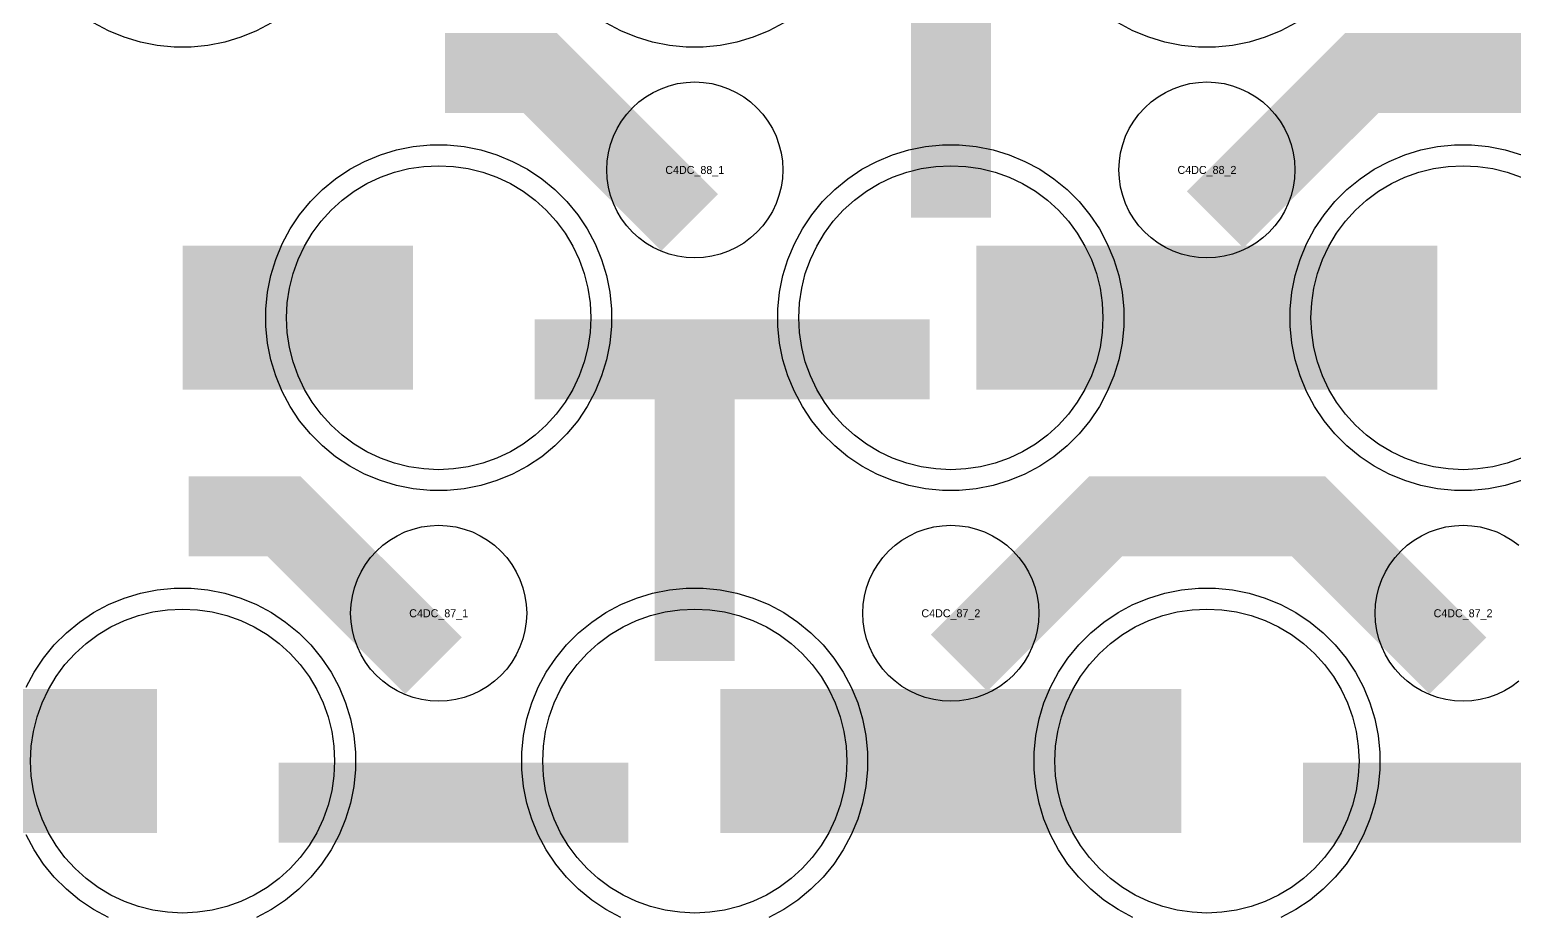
# Model space of a CAD drawing. Extents: x -11880 to 11880, y -14992 to 14992.
# Drawn here: x -11647.8 to -11184, y -2833 to -2555.9 of the extents above; entities that cross this region are included whole.
import ezdxf
from ezdxf.enums import TextEntityAlignment as Align

# ---------------------------------------------------------------- set-up
doc = ezdxf.new("R2010")
doc.units = 0
doc.header["$MEASUREMENT"] = 0
for name, color, linetype in [('GDS_775_DT_237', 138, 'CONTINUOUS'), ('RDL1_FS', 34, 'CONTINUOUS'), ('RDL_BS', 160, 'CONTINUOUS')]:
    doc.layers.add(name, color=color, linetype=linetype)

msp = doc.modelspace()

# ---------------------------------------------------------------- linework, layer by layer
at = {"layer": 'RDL1_FS'}
for points in [[(-11520, -2693.434), (-11524.657, -2693.205), (-11529.268, -2692.521), (-11533.791, -2691.389), (-11538.181, -2689.817), (-11542.395, -2687.825), (-11546.395, -2685.427), (-11550.14, -2682.649), (-11553.594, -2679.519), (-11556.724, -2676.065), (-11559.502, -2672.32), (-11561.9, -2668.32), (-11563.892, -2664.106), (-11565.464, -2659.716), (-11566.596, -2655.193), (-11567.28, -2650.582), (-11567.509, -2645.925), (-11567.28, -2641.268), (-11566.596, -2636.657), (-11565.464, -2632.134), (-11563.892, -2627.744), (-11561.9, -2623.53), (-11559.502, -2619.53), (-11556.724, -2615.785), (-11553.594, -2612.331), (-11550.14, -2609.201), (-11546.395, -2606.423), (-11542.395, -2604.025), (-11538.181, -2602.033), (-11533.791, -2600.461), (-11529.268, -2599.329), (-11524.657, -2598.645), (-11520, -2598.416), (-11515.343, -2598.645), (-11510.732, -2599.329), (-11506.209, -2600.461), (-11501.819, -2602.033), (-11497.605, -2604.025), (-11493.605, -2606.423), (-11489.86, -2609.201), (-11486.406, -2612.331), (-11483.276, -2615.785), (-11480.498, -2619.53), (-11478.1, -2623.53), (-11476.108, -2627.744), (-11474.536, -2632.134), (-11473.404, -2636.657), (-11472.72, -2641.268), (-11472.491, -2645.925), (-11472.72, -2650.582), (-11473.404, -2655.193), (-11474.536, -2659.716), (-11476.108, -2664.106), (-11478.1, -2668.32), (-11480.498, -2672.32), (-11483.276, -2676.065), (-11486.406, -2679.519), (-11489.86, -2682.649), (-11493.605, -2685.427), (-11497.605, -2687.825), (-11501.819, -2689.817), (-11506.209, -2691.389), (-11510.732, -2692.521), (-11515.343, -2693.205)], [(-11360, -2693.434), (-11364.657, -2693.205), (-11369.268, -2692.521), (-11373.791, -2691.389), (-11378.181, -2689.817), (-11382.395, -2687.825), (-11386.395, -2685.427), (-11390.14, -2682.649), (-11393.594, -2679.519), (-11396.724, -2676.065), (-11399.502, -2672.32), (-11401.9, -2668.32), (-11403.892, -2664.106), (-11405.464, -2659.716), (-11406.596, -2655.193), (-11407.28, -2650.582), (-11407.509, -2645.925), (-11407.28, -2641.268), (-11406.596, -2636.657), (-11405.464, -2632.134), (-11403.892, -2627.744), (-11401.9, -2623.53), (-11399.502, -2619.53), (-11396.724, -2615.785), (-11393.594, -2612.331), (-11390.14, -2609.201), (-11386.395, -2606.423), (-11382.395, -2604.025), (-11378.181, -2602.033), (-11373.791, -2600.461), (-11369.268, -2599.329), (-11364.657, -2598.645), (-11360, -2598.416), (-11355.343, -2598.645), (-11350.732, -2599.329), (-11346.209, -2600.461), (-11341.819, -2602.033), (-11337.605, -2604.025), (-11333.605, -2606.423), (-11329.86, -2609.201), (-11326.406, -2612.331), (-11323.276, -2615.785), (-11320.498, -2619.53), (-11318.1, -2623.53), (-11316.108, -2627.744), (-11314.536, -2632.134), (-11313.404, -2636.657), (-11312.72, -2641.268), (-11312.491, -2645.925), (-11312.72, -2650.582), (-11313.404, -2655.193), (-11314.536, -2659.716), (-11316.108, -2664.106), (-11318.1, -2668.32), (-11320.498, -2672.32), (-11323.276, -2676.065), (-11326.406, -2679.519), (-11329.86, -2682.649), (-11333.605, -2685.427), (-11337.605, -2687.825), (-11341.819, -2689.817), (-11346.209, -2691.389), (-11350.732, -2692.521), (-11355.343, -2693.205)], [(-11600, -2831.999), (-11604.657, -2831.77), (-11609.268, -2831.086), (-11613.791, -2829.954), (-11618.181, -2828.382), (-11622.395, -2826.39), (-11626.395, -2823.992), (-11630.14, -2821.214), (-11633.594, -2818.084), (-11636.724, -2814.63), (-11639.502, -2810.885), (-11641.9, -2806.885), (-11643.892, -2802.671), (-11645.464, -2798.281), (-11646.596, -2793.758), (-11647.28, -2789.147), (-11647.509, -2784.49), (-11647.28, -2779.833), (-11646.596, -2775.222), (-11645.464, -2770.699), (-11643.892, -2766.309), (-11641.9, -2762.095), (-11639.502, -2758.095), (-11636.724, -2754.35), (-11633.594, -2750.896), (-11630.14, -2747.766), (-11626.395, -2744.988), (-11622.395, -2742.59), (-11618.181, -2740.598), (-11613.791, -2739.026), (-11609.268, -2737.894), (-11604.657, -2737.21), (-11600, -2736.981), (-11595.343, -2737.21), (-11590.732, -2737.894), (-11586.209, -2739.026), (-11581.819, -2740.598), (-11577.605, -2742.59), (-11573.605, -2744.988), (-11569.86, -2747.766), (-11566.406, -2750.896), (-11563.276, -2754.35), (-11560.498, -2758.095), (-11558.1, -2762.095), (-11556.108, -2766.309), (-11554.536, -2770.699), (-11553.404, -2775.222), (-11552.72, -2779.833), (-11552.491, -2784.49), (-11552.72, -2789.147), (-11553.404, -2793.758), (-11554.536, -2798.281), (-11556.108, -2802.671), (-11558.1, -2806.885), (-11560.498, -2810.885), (-11563.276, -2814.63), (-11566.406, -2818.084), (-11569.86, -2821.214), (-11573.605, -2823.992), (-11577.605, -2826.39), (-11581.819, -2828.382), (-11586.209, -2829.954), (-11590.732, -2831.086), (-11595.343, -2831.77)], [(-11440, -2831.999), (-11444.657, -2831.77), (-11449.268, -2831.086), (-11453.791, -2829.954), (-11458.181, -2828.382), (-11462.395, -2826.39), (-11466.395, -2823.992), (-11470.14, -2821.214), (-11473.594, -2818.084), (-11476.724, -2814.63), (-11479.502, -2810.885), (-11481.9, -2806.885), (-11483.892, -2802.671), (-11485.464, -2798.281), (-11486.596, -2793.758), (-11487.28, -2789.147), (-11487.509, -2784.49), (-11487.28, -2779.833), (-11486.596, -2775.222), (-11485.464, -2770.699), (-11483.892, -2766.309), (-11481.9, -2762.095), (-11479.502, -2758.095), (-11476.724, -2754.35), (-11473.594, -2750.896), (-11470.14, -2747.766), (-11466.395, -2744.988), (-11462.395, -2742.59), (-11458.181, -2740.598), (-11453.791, -2739.026), (-11449.268, -2737.894), (-11444.657, -2737.21), (-11440, -2736.981), (-11435.343, -2737.21), (-11430.732, -2737.894), (-11426.209, -2739.026), (-11421.819, -2740.598), (-11417.605, -2742.59), (-11413.605, -2744.988), (-11409.86, -2747.766), (-11406.406, -2750.896), (-11403.276, -2754.35), (-11400.498, -2758.095), (-11398.1, -2762.095), (-11396.108, -2766.309), (-11394.536, -2770.699), (-11393.404, -2775.222), (-11392.72, -2779.833), (-11392.491, -2784.49), (-11392.72, -2789.147), (-11393.404, -2793.758), (-11394.536, -2798.281), (-11396.108, -2802.671), (-11398.1, -2806.885), (-11400.498, -2810.885), (-11403.276, -2814.63), (-11406.406, -2818.084), (-11409.86, -2821.214), (-11413.605, -2823.992), (-11417.605, -2826.39), (-11421.819, -2828.382), (-11426.209, -2829.954), (-11430.732, -2831.086), (-11435.343, -2831.77)], [(-11280, -2831.999), (-11284.657, -2831.77), (-11289.268, -2831.086), (-11293.791, -2829.954), (-11298.181, -2828.382), (-11302.395, -2826.39), (-11306.395, -2823.992), (-11310.14, -2821.214), (-11313.594, -2818.084), (-11316.724, -2814.63), (-11319.502, -2810.885), (-11321.9, -2806.885), (-11323.892, -2802.671), (-11325.464, -2798.281), (-11326.596, -2793.758), (-11327.28, -2789.147), (-11327.509, -2784.49), (-11327.28, -2779.833), (-11326.596, -2775.222), (-11325.464, -2770.699), (-11323.892, -2766.309), (-11321.9, -2762.095), (-11319.502, -2758.095), (-11316.724, -2754.35), (-11313.594, -2750.896), (-11310.14, -2747.766), (-11306.395, -2744.988), (-11302.395, -2742.59), (-11298.181, -2740.598), (-11293.791, -2739.026), (-11289.268, -2737.894), (-11284.657, -2737.21), (-11280, -2736.981), (-11275.343, -2737.21), (-11270.732, -2737.894), (-11266.209, -2739.026), (-11261.819, -2740.598), (-11257.605, -2742.59), (-11253.605, -2744.988), (-11249.86, -2747.766), (-11246.406, -2750.896), (-11243.276, -2754.35), (-11240.498, -2758.095), (-11238.1, -2762.095), (-11236.108, -2766.309), (-11234.536, -2770.699), (-11233.404, -2775.222), (-11232.72, -2779.833), (-11232.491, -2784.49), (-11232.72, -2789.147), (-11233.404, -2793.758), (-11234.536, -2798.281), (-11236.108, -2802.671), (-11238.1, -2806.885), (-11240.498, -2810.885), (-11243.276, -2814.63), (-11246.406, -2818.084), (-11249.86, -2821.214), (-11253.605, -2823.992), (-11257.605, -2826.39), (-11261.819, -2828.382), (-11266.209, -2829.954), (-11270.732, -2831.086), (-11275.343, -2831.77)]]:
    msp.add_lwpolyline(points, close=True, dxfattribs=at)
msp.add_lwpolyline([(-11181.819, -2689.817), (-11186.209, -2691.389), (-11190.732, -2692.521), (-11195.343, -2693.205), (-11200, -2693.434), (-11204.657, -2693.205), (-11209.268, -2692.521), (-11213.791, -2691.389), (-11218.181, -2689.817), (-11222.395, -2687.825), (-11226.395, -2685.427), (-11230.14, -2682.649), (-11233.594, -2679.519), (-11236.724, -2676.065), (-11239.502, -2672.32), (-11241.9, -2668.32), (-11243.892, -2664.106), (-11245.464, -2659.716), (-11246.596, -2655.193), (-11247.28, -2650.582), (-11247.509, -2645.925), (-11247.28, -2641.268), (-11246.596, -2636.657), (-11245.464, -2632.134), (-11243.892, -2627.744), (-11241.9, -2623.53), (-11239.502, -2619.53), (-11236.724, -2615.785), (-11233.594, -2612.331), (-11230.14, -2609.201), (-11226.395, -2606.423), (-11222.395, -2604.025), (-11218.181, -2602.033), (-11213.791, -2600.461), (-11209.268, -2599.329), (-11204.657, -2598.645), (-11200, -2598.416), (-11195.343, -2598.645), (-11190.732, -2599.329), (-11186.209, -2600.461), (-11181.819, -2602.033)], dxfattribs=at)
for points in [[(-11599.998, -2645.925, 45, 45, 0), (-11527.998, -2645.925, 45, 45, 0)], [(-11351.998, -2645.925, 45, 45, 0), (-11279.998, -2645.925, 45, 45, 0)], [(-11279.998, -2645.925, 45, 45, 0), (-11207.998, -2645.925, 45, 45, 0)], [(-11679.998, -2784.49, 45, 45, 0), (-11607.998, -2784.49, 45, 45, 0)], [(-11431.998, -2784.49, 45, 45, 0), (-11359.998, -2784.49, 45, 45, 0)], [(-11359.998, -2784.49, 45, 45, 0), (-11287.998, -2784.49, 45, 45, 0)]]:
    msp.add_lwpolyline(points, format="xyseb", dxfattribs=at)
at = {"layer": 'RDL_BS'}
for points in [[(-11360, -2614.675, 25, 25, 0), (-11360, -2507.898, 25, 25, 0)], [(-11360, -2614.675, 25, 25, 0), (-11360, -2507.898, 25, 25, 0)], [(-11441.599, -2616.138, 25, 25, 0), (-11488.313, -2569.424, 25, 25, 0), (-11518.071, -2569.424, 25, 25, 0)], [(-11277.438, -2615.239, 25, 25, 0), (-11231.623, -2569.424, 25, 25, 0), (-11198.07, -2569.424, 25, 25, 0)], [(-11121.599, -2616.138, 25, 25, 0), (-11168.313, -2569.424, 25, 25, 0), (-11198.071, -2569.424, 25, 25, 0)], [(-11440, -2753.24, 25, 25, 0), (-11440, -2646.463, 25, 25, 0)], [(-11440, -2753.24, 25, 25, 0), (-11440, -2646.463, 25, 25, 0)], [(-11489.984, -2658.938, 25, 25, 0), (-11380.719, -2658.938, 25, 25, 0)], [(-11452.5, -2658.963, 25, 25, 0), (-11387.833, -2658.963, 25, 25, 0)], [(-11452.5, -2658.963, 25, 25, 0), (-11366.667, -2658.963, 25, 25, 0)], [(-11521.599, -2754.703, 25, 25, 0), (-11568.313, -2707.989, 25, 25, 0), (-11598.071, -2707.989, 25, 25, 0)], [(-11357.438, -2753.804, 25, 25, 0), (-11311.623, -2707.989, 25, 25, 0), (-11278.07, -2707.989, 25, 25, 0)], [(-11201.599, -2754.703, 25, 25, 0), (-11248.313, -2707.989, 25, 25, 0), (-11278.071, -2707.989, 25, 25, 0)], [(-11569.984, -2797.503, 25, 25, 0), (-11460.719, -2797.503, 25, 25, 0)], [(-11249.984, -2797.503, 25, 25, 0), (-11140.719, -2797.503, 25, 25, 0)]]:
    msp.add_lwpolyline(points, format="xyseb", dxfattribs=at)
for points in [[(-11572.223, -2553.743), (-11576.885, -2556.235), (-11581.795, -2558.266), (-11586.835, -2559.797), (-11592.062, -2560.843), (-11597.356, -2561.36), (-11602.644, -2561.36), (-11607.938, -2560.843), (-11613.165, -2559.797), (-11618.205, -2558.266), (-11623.115, -2556.235), (-11627.777, -2553.743)], [(-11412.223, -2553.743), (-11416.885, -2556.235), (-11421.795, -2558.266), (-11426.835, -2559.797), (-11432.062, -2560.843), (-11437.356, -2561.36), (-11442.644, -2561.36), (-11447.938, -2560.843), (-11453.165, -2559.797), (-11458.205, -2558.266), (-11463.115, -2556.235), (-11467.777, -2553.743)], [(-11252.223, -2553.743), (-11256.885, -2556.235), (-11261.795, -2558.266), (-11266.835, -2559.797), (-11272.062, -2560.843), (-11277.356, -2561.36), (-11282.644, -2561.36), (-11287.938, -2560.843), (-11293.165, -2559.797), (-11298.205, -2558.266), (-11303.115, -2556.235), (-11307.777, -2553.743)], [(-11181.795, -2696.831), (-11186.835, -2698.362), (-11192.062, -2699.408), (-11197.356, -2699.925), (-11202.644, -2699.925), (-11207.938, -2699.408), (-11213.165, -2698.362), (-11218.205, -2696.831), (-11223.115, -2694.8), (-11227.777, -2692.308), (-11232.191, -2689.361), (-11236.292, -2685.999), (-11240.074, -2682.217), (-11243.436, -2678.116), (-11246.383, -2673.702), (-11248.875, -2669.04), (-11250.906, -2664.13), (-11252.437, -2659.09), (-11253.483, -2653.863), (-11254, -2648.569), (-11254, -2643.281), (-11253.483, -2637.987), (-11252.437, -2632.76), (-11250.906, -2627.72), (-11248.875, -2622.81), (-11246.383, -2618.148), (-11243.436, -2613.734), (-11240.074, -2609.633), (-11236.292, -2605.851), (-11232.191, -2602.489), (-11227.777, -2599.542), (-11223.115, -2597.05), (-11218.205, -2595.019), (-11213.165, -2593.488), (-11207.938, -2592.442), (-11202.644, -2591.925), (-11197.356, -2591.925), (-11192.062, -2592.442), (-11186.835, -2593.488), (-11181.795, -2595.019)], [(-11182.557, -2759.556), (-11184.72, -2761.159), (-11187.044, -2762.552), (-11189.481, -2763.704), (-11192.016, -2764.611), (-11194.635, -2765.268), (-11197.307, -2765.664), (-11200, -2765.796), (-11202.693, -2765.664), (-11205.365, -2765.268), (-11207.984, -2764.611), (-11210.519, -2763.704), (-11212.956, -2762.552), (-11215.28, -2761.159), (-11217.443, -2759.556), (-11219.442, -2757.744), (-11221.254, -2755.745), (-11222.857, -2753.582), (-11224.25, -2751.258), (-11225.402, -2748.821), (-11226.309, -2746.286), (-11226.966, -2743.667), (-11227.362, -2740.995), (-11227.494, -2738.302), (-11227.362, -2735.609), (-11226.966, -2732.937), (-11226.309, -2730.318), (-11225.402, -2727.783), (-11224.25, -2725.346), (-11222.857, -2723.022), (-11221.254, -2720.859), (-11219.442, -2718.86), (-11217.443, -2717.048), (-11215.28, -2715.445), (-11212.956, -2714.052), (-11210.519, -2712.9), (-11207.984, -2711.993), (-11205.365, -2711.336), (-11202.693, -2710.94), (-11200, -2710.808), (-11197.307, -2710.94), (-11194.635, -2711.336), (-11192.016, -2711.993), (-11189.481, -2712.9), (-11187.044, -2714.052), (-11184.72, -2715.445), (-11182.557, -2717.048)], [(-11648.875, -2761.375), (-11646.383, -2756.713), (-11643.436, -2752.299), (-11640.074, -2748.198), (-11636.292, -2744.416), (-11632.191, -2741.054), (-11627.777, -2738.107), (-11623.115, -2735.615), (-11618.205, -2733.584), (-11613.165, -2732.053), (-11607.938, -2731.007), (-11602.644, -2730.49), (-11597.356, -2730.49), (-11592.062, -2731.007), (-11586.835, -2732.053), (-11581.795, -2733.584), (-11576.885, -2735.615), (-11572.223, -2738.107), (-11567.809, -2741.054), (-11563.708, -2744.416), (-11559.926, -2748.198), (-11556.564, -2752.299), (-11553.617, -2756.713), (-11551.125, -2761.375), (-11549.094, -2766.285), (-11547.563, -2771.325), (-11546.517, -2776.552), (-11546, -2781.846), (-11546, -2787.134), (-11546.517, -2792.428), (-11547.563, -2797.655), (-11549.094, -2802.695), (-11551.125, -2807.605), (-11553.617, -2812.267), (-11556.564, -2816.681), (-11559.926, -2820.782), (-11563.708, -2824.564), (-11567.809, -2827.926), (-11572.223, -2830.873), (-11576.885, -2833.365)], [(-11463.115, -2833.365), (-11467.777, -2830.873), (-11472.191, -2827.926), (-11476.292, -2824.564), (-11480.074, -2820.782), (-11483.436, -2816.681), (-11486.383, -2812.267), (-11488.875, -2807.605), (-11490.906, -2802.695), (-11492.437, -2797.655), (-11493.483, -2792.428), (-11494, -2787.134), (-11494, -2781.846), (-11493.483, -2776.552), (-11492.437, -2771.325), (-11490.906, -2766.285), (-11488.875, -2761.375), (-11486.383, -2756.713), (-11483.436, -2752.299), (-11480.074, -2748.198), (-11476.292, -2744.416), (-11472.191, -2741.054), (-11467.777, -2738.107), (-11463.115, -2735.615), (-11458.205, -2733.584), (-11453.165, -2732.053), (-11447.938, -2731.007), (-11442.644, -2730.49), (-11437.356, -2730.49), (-11432.062, -2731.007), (-11426.835, -2732.053), (-11421.795, -2733.584), (-11416.885, -2735.615), (-11412.223, -2738.107), (-11407.809, -2741.054), (-11403.708, -2744.416), (-11399.926, -2748.198), (-11396.564, -2752.299), (-11393.617, -2756.713), (-11391.125, -2761.375), (-11389.094, -2766.285), (-11387.563, -2771.325), (-11386.517, -2776.552), (-11386, -2781.846), (-11386, -2787.134), (-11386.517, -2792.428), (-11387.563, -2797.655), (-11389.094, -2802.695), (-11391.125, -2807.605), (-11393.617, -2812.267), (-11396.564, -2816.681), (-11399.926, -2820.782), (-11403.708, -2824.564), (-11407.809, -2827.926), (-11412.223, -2830.873), (-11416.885, -2833.365)], [(-11303.115, -2833.365), (-11307.777, -2830.873), (-11312.191, -2827.926), (-11316.292, -2824.564), (-11320.074, -2820.782), (-11323.436, -2816.681), (-11326.383, -2812.267), (-11328.875, -2807.605), (-11330.906, -2802.695), (-11332.437, -2797.655), (-11333.483, -2792.428), (-11334, -2787.134), (-11334, -2781.846), (-11333.483, -2776.552), (-11332.437, -2771.325), (-11330.906, -2766.285), (-11328.875, -2761.375), (-11326.383, -2756.713), (-11323.436, -2752.299), (-11320.074, -2748.198), (-11316.292, -2744.416), (-11312.191, -2741.054), (-11307.777, -2738.107), (-11303.115, -2735.615), (-11298.205, -2733.584), (-11293.165, -2732.053), (-11287.938, -2731.007), (-11282.644, -2730.49), (-11277.356, -2730.49), (-11272.062, -2731.007), (-11266.835, -2732.053), (-11261.795, -2733.584), (-11256.885, -2735.615), (-11252.223, -2738.107), (-11247.809, -2741.054), (-11243.708, -2744.416), (-11239.926, -2748.198), (-11236.564, -2752.299), (-11233.617, -2756.713), (-11231.125, -2761.375), (-11229.094, -2766.285), (-11227.563, -2771.325), (-11226.517, -2776.552), (-11226, -2781.846), (-11226, -2787.134), (-11226.517, -2792.428), (-11227.563, -2797.655), (-11229.094, -2802.695), (-11231.125, -2807.605), (-11233.617, -2812.267), (-11236.564, -2816.681), (-11239.926, -2820.782), (-11243.708, -2824.564), (-11247.809, -2827.926), (-11252.223, -2830.873), (-11256.885, -2833.365)], [(-11623.115, -2833.365), (-11627.777, -2830.873), (-11632.191, -2827.926), (-11636.292, -2824.564), (-11640.074, -2820.782), (-11643.436, -2816.681), (-11646.383, -2812.267), (-11648.875, -2807.605)]]:
    msp.add_lwpolyline(points, dxfattribs=at)
for points in [[(-11440, -2627.231), (-11442.693, -2627.099), (-11445.365, -2626.703), (-11447.984, -2626.046), (-11450.519, -2625.139), (-11452.956, -2623.987), (-11455.28, -2622.594), (-11457.443, -2620.991), (-11459.442, -2619.179), (-11461.254, -2617.18), (-11462.857, -2615.017), (-11464.25, -2612.693), (-11465.402, -2610.256), (-11466.309, -2607.721), (-11466.966, -2605.102), (-11467.362, -2602.43), (-11467.494, -2599.737), (-11467.362, -2597.044), (-11466.966, -2594.372), (-11466.309, -2591.753), (-11465.402, -2589.218), (-11464.25, -2586.781), (-11462.857, -2584.457), (-11461.254, -2582.294), (-11459.442, -2580.295), (-11457.443, -2578.483), (-11455.28, -2576.88), (-11452.956, -2575.487), (-11450.519, -2574.335), (-11447.984, -2573.428), (-11445.365, -2572.771), (-11442.693, -2572.375), (-11440, -2572.243), (-11437.307, -2572.375), (-11434.635, -2572.771), (-11432.016, -2573.428), (-11429.481, -2574.335), (-11427.044, -2575.487), (-11424.72, -2576.88), (-11422.557, -2578.483), (-11420.558, -2580.295), (-11418.746, -2582.294), (-11417.143, -2584.457), (-11415.75, -2586.781), (-11414.598, -2589.218), (-11413.691, -2591.753), (-11413.034, -2594.372), (-11412.638, -2597.044), (-11412.506, -2599.737), (-11412.638, -2602.43), (-11413.034, -2605.102), (-11413.691, -2607.721), (-11414.598, -2610.256), (-11415.75, -2612.693), (-11417.143, -2615.017), (-11418.746, -2617.18), (-11420.558, -2619.179), (-11422.557, -2620.991), (-11424.72, -2622.594), (-11427.044, -2623.987), (-11429.481, -2625.139), (-11432.016, -2626.046), (-11434.635, -2626.703), (-11437.307, -2627.099)], [(-11280, -2627.231), (-11282.693, -2627.099), (-11285.365, -2626.703), (-11287.984, -2626.046), (-11290.519, -2625.139), (-11292.956, -2623.987), (-11295.28, -2622.594), (-11297.443, -2620.991), (-11299.442, -2619.179), (-11301.254, -2617.18), (-11302.857, -2615.017), (-11304.25, -2612.693), (-11305.402, -2610.256), (-11306.309, -2607.721), (-11306.966, -2605.102), (-11307.362, -2602.43), (-11307.494, -2599.737), (-11307.362, -2597.044), (-11306.966, -2594.372), (-11306.309, -2591.753), (-11305.402, -2589.218), (-11304.25, -2586.781), (-11302.857, -2584.457), (-11301.254, -2582.294), (-11299.442, -2580.295), (-11297.443, -2578.483), (-11295.28, -2576.88), (-11292.956, -2575.487), (-11290.519, -2574.335), (-11287.984, -2573.428), (-11285.365, -2572.771), (-11282.693, -2572.375), (-11280, -2572.243), (-11277.307, -2572.375), (-11274.635, -2572.771), (-11272.016, -2573.428), (-11269.481, -2574.335), (-11267.044, -2575.487), (-11264.72, -2576.88), (-11262.557, -2578.483), (-11260.558, -2580.295), (-11258.746, -2582.294), (-11257.143, -2584.457), (-11255.75, -2586.781), (-11254.598, -2589.218), (-11253.691, -2591.753), (-11253.034, -2594.372), (-11252.638, -2597.044), (-11252.506, -2599.737), (-11252.638, -2602.43), (-11253.034, -2605.102), (-11253.691, -2607.721), (-11254.598, -2610.256), (-11255.75, -2612.693), (-11257.143, -2615.017), (-11258.746, -2617.18), (-11260.558, -2619.179), (-11262.557, -2620.991), (-11264.72, -2622.594), (-11267.044, -2623.987), (-11269.481, -2625.139), (-11272.016, -2626.046), (-11274.635, -2626.703), (-11277.307, -2627.099)], [(-11522.644, -2699.925), (-11527.938, -2699.408), (-11533.165, -2698.362), (-11538.205, -2696.831), (-11543.115, -2694.8), (-11547.777, -2692.308), (-11552.191, -2689.361), (-11556.292, -2685.999), (-11560.074, -2682.217), (-11563.436, -2678.116), (-11566.383, -2673.702), (-11568.875, -2669.04), (-11570.906, -2664.13), (-11572.437, -2659.09), (-11573.483, -2653.863), (-11574, -2648.569), (-11574, -2643.281), (-11573.483, -2637.987), (-11572.437, -2632.76), (-11570.906, -2627.72), (-11568.875, -2622.81), (-11566.383, -2618.148), (-11563.436, -2613.734), (-11560.074, -2609.633), (-11556.292, -2605.851), (-11552.191, -2602.489), (-11547.777, -2599.542), (-11543.115, -2597.05), (-11538.205, -2595.019), (-11533.165, -2593.488), (-11527.938, -2592.442), (-11522.644, -2591.925), (-11517.356, -2591.925), (-11512.062, -2592.442), (-11506.835, -2593.488), (-11501.795, -2595.019), (-11496.885, -2597.05), (-11492.223, -2599.542), (-11487.809, -2602.489), (-11483.708, -2605.851), (-11479.926, -2609.633), (-11476.564, -2613.734), (-11473.617, -2618.148), (-11471.125, -2622.81), (-11469.094, -2627.72), (-11467.563, -2632.76), (-11466.517, -2637.987), (-11466, -2643.281), (-11466, -2648.569), (-11466.517, -2653.863), (-11467.563, -2659.09), (-11469.094, -2664.13), (-11471.125, -2669.04), (-11473.617, -2673.702), (-11476.564, -2678.116), (-11479.926, -2682.217), (-11483.708, -2685.999), (-11487.809, -2689.361), (-11492.223, -2692.308), (-11496.885, -2694.8), (-11501.795, -2696.831), (-11506.835, -2698.362), (-11512.062, -2699.408), (-11517.356, -2699.925)], [(-11362.644, -2699.925), (-11367.938, -2699.408), (-11373.165, -2698.362), (-11378.205, -2696.831), (-11383.115, -2694.8), (-11387.777, -2692.308), (-11392.191, -2689.361), (-11396.292, -2685.999), (-11400.074, -2682.217), (-11403.436, -2678.116), (-11406.383, -2673.702), (-11408.875, -2669.04), (-11410.906, -2664.13), (-11412.437, -2659.09), (-11413.483, -2653.863), (-11414, -2648.569), (-11414, -2643.281), (-11413.483, -2637.987), (-11412.437, -2632.76), (-11410.906, -2627.72), (-11408.875, -2622.81), (-11406.383, -2618.148), (-11403.436, -2613.734), (-11400.074, -2609.633), (-11396.292, -2605.851), (-11392.191, -2602.489), (-11387.777, -2599.542), (-11383.115, -2597.05), (-11378.205, -2595.019), (-11373.165, -2593.488), (-11367.938, -2592.442), (-11362.644, -2591.925), (-11357.356, -2591.925), (-11352.062, -2592.442), (-11346.835, -2593.488), (-11341.795, -2595.019), (-11336.885, -2597.05), (-11332.223, -2599.542), (-11327.809, -2602.489), (-11323.708, -2605.851), (-11319.926, -2609.633), (-11316.564, -2613.734), (-11313.617, -2618.148), (-11311.125, -2622.81), (-11309.094, -2627.72), (-11307.563, -2632.76), (-11306.517, -2637.987), (-11306, -2643.281), (-11306, -2648.569), (-11306.517, -2653.863), (-11307.563, -2659.09), (-11309.094, -2664.13), (-11311.125, -2669.04), (-11313.617, -2673.702), (-11316.564, -2678.116), (-11319.926, -2682.217), (-11323.708, -2685.999), (-11327.809, -2689.361), (-11332.223, -2692.308), (-11336.885, -2694.8), (-11341.795, -2696.831), (-11346.835, -2698.362), (-11352.062, -2699.408), (-11357.356, -2699.925)], [(-11520, -2765.796), (-11522.693, -2765.664), (-11525.365, -2765.268), (-11527.984, -2764.611), (-11530.519, -2763.704), (-11532.956, -2762.552), (-11535.28, -2761.159), (-11537.443, -2759.556), (-11539.442, -2757.744), (-11541.254, -2755.745), (-11542.857, -2753.582), (-11544.25, -2751.258), (-11545.402, -2748.821), (-11546.309, -2746.286), (-11546.966, -2743.667), (-11547.362, -2740.995), (-11547.494, -2738.302), (-11547.362, -2735.609), (-11546.966, -2732.937), (-11546.309, -2730.318), (-11545.402, -2727.783), (-11544.25, -2725.346), (-11542.857, -2723.022), (-11541.254, -2720.859), (-11539.442, -2718.86), (-11537.443, -2717.048), (-11535.28, -2715.445), (-11532.956, -2714.052), (-11530.519, -2712.9), (-11527.984, -2711.993), (-11525.365, -2711.336), (-11522.693, -2710.94), (-11520, -2710.808), (-11517.307, -2710.94), (-11514.635, -2711.336), (-11512.016, -2711.993), (-11509.481, -2712.9), (-11507.044, -2714.052), (-11504.72, -2715.445), (-11502.557, -2717.048), (-11500.558, -2718.86), (-11498.746, -2720.859), (-11497.143, -2723.022), (-11495.75, -2725.346), (-11494.598, -2727.783), (-11493.691, -2730.318), (-11493.034, -2732.937), (-11492.638, -2735.609), (-11492.506, -2738.302), (-11492.638, -2740.995), (-11493.034, -2743.667), (-11493.691, -2746.286), (-11494.598, -2748.821), (-11495.75, -2751.258), (-11497.143, -2753.582), (-11498.746, -2755.745), (-11500.558, -2757.744), (-11502.557, -2759.556), (-11504.72, -2761.159), (-11507.044, -2762.552), (-11509.481, -2763.704), (-11512.016, -2764.611), (-11514.635, -2765.268), (-11517.307, -2765.664)], [(-11360, -2765.796), (-11362.693, -2765.664), (-11365.365, -2765.268), (-11367.984, -2764.611), (-11370.519, -2763.704), (-11372.956, -2762.552), (-11375.28, -2761.159), (-11377.443, -2759.556), (-11379.442, -2757.744), (-11381.254, -2755.745), (-11382.857, -2753.582), (-11384.25, -2751.258), (-11385.402, -2748.821), (-11386.309, -2746.286), (-11386.966, -2743.667), (-11387.362, -2740.995), (-11387.494, -2738.302), (-11387.362, -2735.609), (-11386.966, -2732.937), (-11386.309, -2730.318), (-11385.402, -2727.783), (-11384.25, -2725.346), (-11382.857, -2723.022), (-11381.254, -2720.859), (-11379.442, -2718.86), (-11377.443, -2717.048), (-11375.28, -2715.445), (-11372.956, -2714.052), (-11370.519, -2712.9), (-11367.984, -2711.993), (-11365.365, -2711.336), (-11362.693, -2710.94), (-11360, -2710.808), (-11357.307, -2710.94), (-11354.635, -2711.336), (-11352.016, -2711.993), (-11349.481, -2712.9), (-11347.044, -2714.052), (-11344.72, -2715.445), (-11342.557, -2717.048), (-11340.558, -2718.86), (-11338.746, -2720.859), (-11337.143, -2723.022), (-11335.75, -2725.346), (-11334.598, -2727.783), (-11333.691, -2730.318), (-11333.034, -2732.937), (-11332.638, -2735.609), (-11332.506, -2738.302), (-11332.638, -2740.995), (-11333.034, -2743.667), (-11333.691, -2746.286), (-11334.598, -2748.821), (-11335.75, -2751.258), (-11337.143, -2753.582), (-11338.746, -2755.745), (-11340.558, -2757.744), (-11342.557, -2759.556), (-11344.72, -2761.159), (-11347.044, -2762.552), (-11349.481, -2763.704), (-11352.016, -2764.611), (-11354.635, -2765.268), (-11357.307, -2765.664)]]:
    msp.add_lwpolyline(points, close=True, dxfattribs=at)

# ---------------------------------------------------------------- texts
at = {"layer": 'GDS_775_DT_237'}
for s, p in [('C4DC_88_1', (-11440, -2599.737)), ('C4DC_88_1', (-11440, -2599.737)), ('C4DC_88_2', (-11280, -2599.737)), ('C4DC_88_2', (-11280, -2599.737)), ('C4DC_87_1', (-11520, -2738.302)), ('C4DC_87_1', (-11520, -2738.302)), ('C4DC_87_2', (-11360, -2738.302)), ('C4DC_87_2', (-11360, -2738.302)), ('C4DC_87_2', (-11200, -2738.302)), ('C4DC_87_2', (-11200, -2738.302))]:
    msp.add_text(s, height=2.5, dxfattribs=at).set_placement(p, align=Align.MIDDLE_CENTER)

doc.saveas('drawing.dxf')
